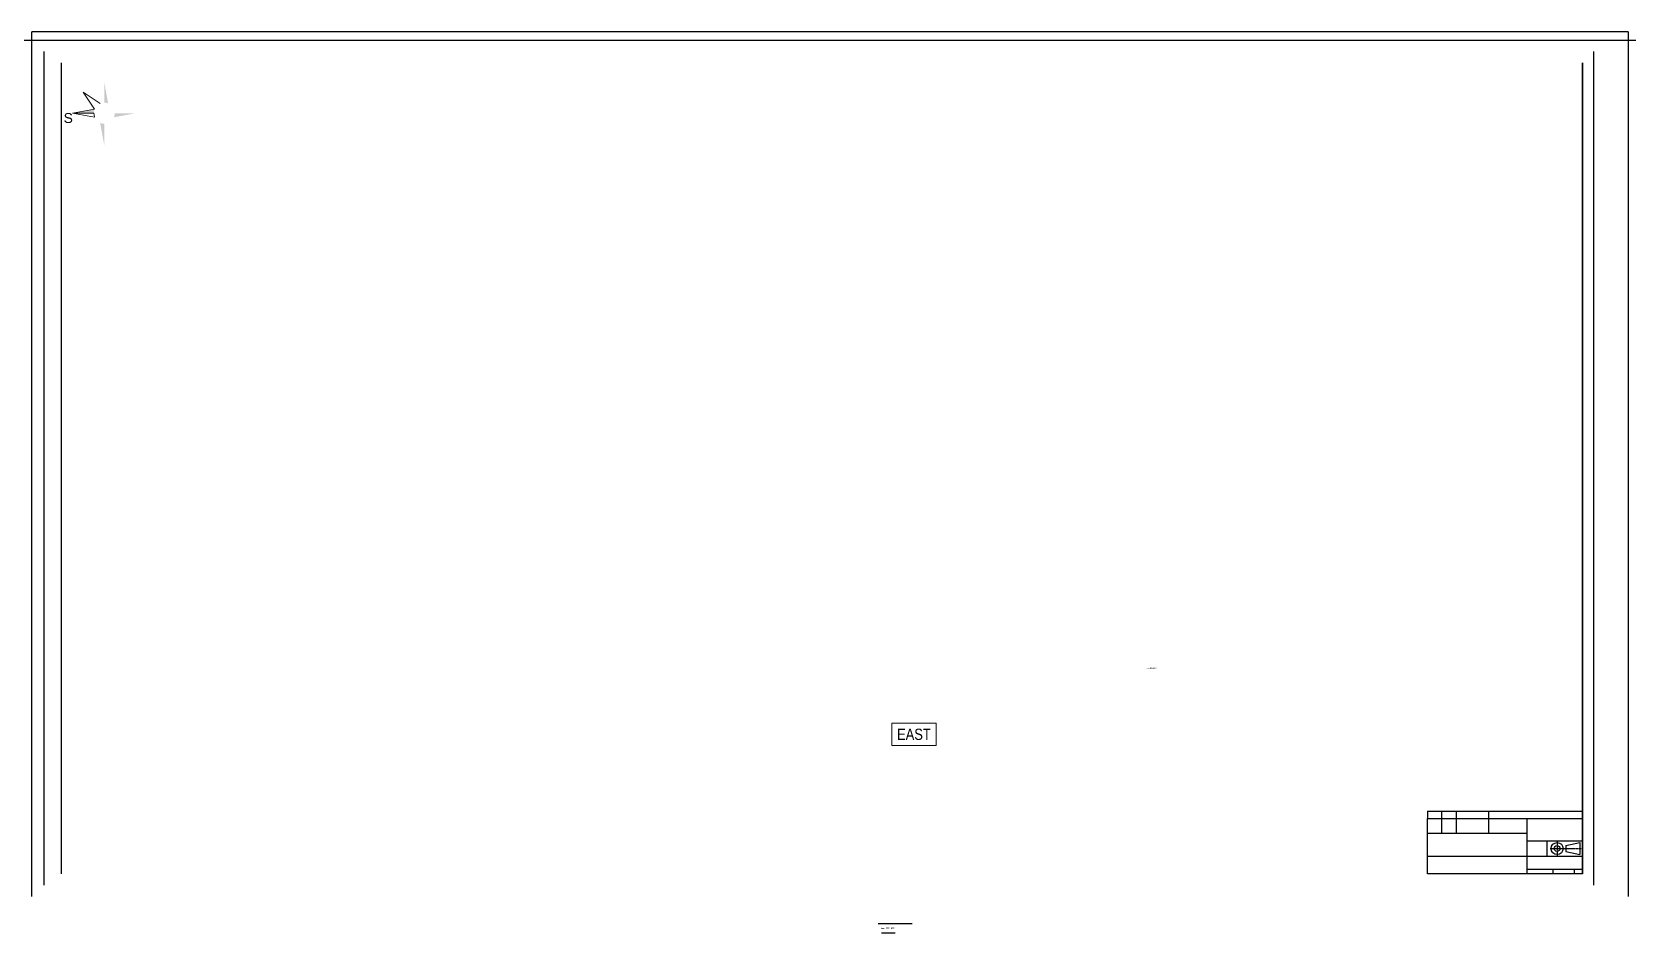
# Model space of a CAD drawing. Header units: feet. Extents: x -99009 to 3252343, y -11094690 to 9035152.
# Drawn here: x 1309989 to 1819944, y -2302318 to -2014289 of the extents above; entities that cross this region are included whole.
import ezdxf

# ---------------------------------------------------------------- set-up
doc = ezdxf.new("R2010")
doc.units = ezdxf.units.FT
doc.linetypes.add('CENTER', pattern=[2, 1.25, -0.25, 0.25, -0.25])
doc.linetypes.add('CENTER2', pattern=[1.125, 0.75, -0.125, 0.125, -0.125])
doc.layers.add('CENTRE', color=2, linetype='CENTER2')
doc.layers.add('TEMPLATE', color=3, linetype='Continuous')
doc.layers.add('Sprocket', color=7, linetype='Continuous', lineweight=0)
doc.layers.add('TEXT-DIRECTIONS', color=30, linetype='Continuous', lineweight=0)
doc.styles.add('ARIAL NARROW', font='ARIALN.TTF')
doc.styles.add('PDF Arial', font='arial.ttf')
doc.styles.get("Standard").update_dxf_attribs({"font": 'GOTHICB.TTF'})

# ---------------------------------------------------------------- blocks, each defined once
blk = doc.blocks.new('arrow')
at = {"true_color": 0x58ba48}
h = blk.add_hatch(dxfattribs=at)
h.set_pattern_fill('AR-B816', color=85, scale=5000)
h.set_pattern_definition([(0, (0, 0), (0, 40000), []), (90, (0, 0), (-40000, 40000), [40000, -40000])])
h.paths.add_polyline_path([(393534, 95075), (393684, 95075), (393434, 95375), (393184, 95075), (393334, 95075), (393334, 94325), (393534, 94325)])
h = blk.add_hatch(color=2)
h.dxf.hatch_style = 1
h.paths.add_polyline_path([(393434, 95375), (393184, 95075), (393334, 95075), (393334, 94325), (393534, 94325), (393534, 95075), (393684, 95075)])

msp = doc.modelspace()

# ---------------------------------------------------------------- hatches: boundary and pattern name
h = msp.add_hatch()
h.set_pattern_fill('ANGLE', color=256)
h.set_pattern_definition([(0, (389637.423, -2248559.288), (0, 6.985), [5.08, -1.905]), (90, (389637.423, -2248559.288), (-6.985, 4e-16), [5.08, -1.905])])
h.paths.add_polyline_path([(1333079.44551, -2036884.66382, -0.0954416641), (1334334.4881, -2037121.66796), (1333079.44551, -2030182.02071)])
h.paths.add_polyline_path([(1343170.47556, -2040273.05076), (1336467.83246, -2040273.05076, -0.0978950183), (1336209.18732, -2041556.69257)])
h.paths.add_polyline_path([(1333079.44551, -2050388.81374), (1333079.44551, -2043636.7048, -0.0971667757), (1331804.80392, -2043381.78632), (1331793.33383, -2043389.39828)])
h.paths.add_polyline_path([(1322963.68254, -2040273.05076), (1329715.79148, -2040273.05076, -0.0958295358), (1329954.70985, -2039013.18365)])
h = msp.add_hatch(color=256)
h.dxf.hatch_style = 1
h.paths.add_polyline_path([(1545592.91961, -2194915.31344), (1545592.91961, -2194902.31344, 0.4142135624), (1545579.91961, -2194915.31344)])
h.paths.add_polyline_path([(1545605.91961, -2194915.31344), (1545592.91961, -2194915.31344), (1545592.91961, -2194928.31344, 0.4142135624)])
h = msp.add_hatch(color=256)
h.dxf.hatch_style = 1
h.paths.add_polyline_path([(1545592.91961, -2195015.31344), (1545592.91961, -2195002.31344, 0.4142135624), (1545579.91961, -2195015.31344)])
h.paths.add_polyline_path([(1545605.91961, -2195015.31344), (1545592.91961, -2195015.31344), (1545592.91961, -2195028.31344, 0.4142135624)])
h = msp.add_hatch(color=256)
h.dxf.hatch_style = 1
h.paths.add_polyline_path([(1545592.91961, -2195115.31344), (1545592.91961, -2195102.31344, 0.4142135624), (1545579.91961, -2195115.31344)])
h.paths.add_polyline_path([(1545605.91961, -2195115.31344), (1545592.91961, -2195115.31344), (1545592.91961, -2195128.31344, 0.4142135624)])
h = msp.add_hatch(color=256)
h.dxf.hatch_style = 1
h.paths.add_polyline_path([(1545692.91961, -2194915.31344), (1545692.91961, -2194902.31344, 0.4142135624), (1545679.91961, -2194915.31344)])
h.paths.add_polyline_path([(1545705.91961, -2194915.31344), (1545692.91961, -2194915.31344), (1545692.91961, -2194928.31344, 0.4142135624)])
h = msp.add_hatch(color=256)
h.dxf.hatch_style = 1
h.paths.add_polyline_path([(1545692.91961, -2195015.31344), (1545692.91961, -2195002.31344, 0.4142135624), (1545679.91961, -2195015.31344)])
h.paths.add_polyline_path([(1545705.91961, -2195015.31344), (1545692.91961, -2195015.31344), (1545692.91961, -2195028.31344, 0.4142135624)])
h = msp.add_hatch(color=256)
h.dxf.hatch_style = 1
h.paths.add_polyline_path([(1545692.91961, -2195115.31344), (1545692.91961, -2195102.31344, 0.4142135624), (1545679.91961, -2195115.31344)])
h.paths.add_polyline_path([(1545705.91961, -2195115.31344), (1545692.91961, -2195115.31344), (1545692.91961, -2195128.31344, 0.4142135624)])
h = msp.add_hatch(color=256)
h.dxf.hatch_style = 1
h.paths.add_polyline_path([(1558092.91961, -2194915.31344), (1558092.91961, -2194902.31344, 0.4142135624), (1558079.91961, -2194915.31344)])
h.paths.add_polyline_path([(1558105.91961, -2194915.31344), (1558092.91961, -2194915.31344), (1558092.91961, -2194928.31344, 0.4142135624)])
h = msp.add_hatch(color=256)
h.dxf.hatch_style = 1
h.paths.add_polyline_path([(1558092.91961, -2195015.31344), (1558092.91961, -2195002.31344, 0.4142135624), (1558079.91961, -2195015.31344)])
h.paths.add_polyline_path([(1558105.91961, -2195015.31344), (1558092.91961, -2195015.31344), (1558092.91961, -2195028.31344, 0.4142135624)])
h = msp.add_hatch(color=256)
h.dxf.hatch_style = 1
h.paths.add_polyline_path([(1558092.91961, -2195115.31344), (1558092.91961, -2195102.31344, 0.4142135624), (1558079.91961, -2195115.31344)])
h.paths.add_polyline_path([(1558105.91961, -2195115.31344), (1558092.91961, -2195115.31344), (1558092.91961, -2195128.31344, 0.4142135624)])
h = msp.add_hatch(color=256)
h.dxf.hatch_style = 1
h.paths.add_polyline_path([(1558192.91961, -2194915.31344), (1558192.91961, -2194902.31344, 0.4142135624), (1558179.91961, -2194915.31344)])
h.paths.add_polyline_path([(1558205.91961, -2194915.31344), (1558192.91961, -2194915.31344), (1558192.91961, -2194928.31344, 0.4142135624)])
h = msp.add_hatch(color=256)
h.dxf.hatch_style = 1
h.paths.add_polyline_path([(1558192.91961, -2195015.31344), (1558192.91961, -2195002.31344, 0.4142135624), (1558179.91961, -2195015.31344)])
h.paths.add_polyline_path([(1558205.91961, -2195015.31344), (1558192.91961, -2195015.31344), (1558192.91961, -2195028.31344, 0.4142135624)])
h = msp.add_hatch(color=256)
h.dxf.hatch_style = 1
h.paths.add_polyline_path([(1558192.91961, -2195115.31344), (1558192.91961, -2195102.31344, 0.4142135624), (1558179.91961, -2195115.31344)])
h.paths.add_polyline_path([(1558205.91961, -2195115.31344), (1558192.91961, -2195115.31344), (1558192.91961, -2195128.31344, 0.4142135624)])
h = msp.add_hatch(color=256)
h.dxf.hatch_style = 1
h.paths.add_polyline_path([(1564342.91961, -2194915.31344), (1564342.91961, -2194902.31344, 0.4142135624), (1564329.91961, -2194915.31344)])
h.paths.add_polyline_path([(1564355.91961, -2194915.31344), (1564342.91961, -2194915.31344), (1564342.91961, -2194928.31344, 0.4142135624)])
h = msp.add_hatch(color=256)
h.dxf.hatch_style = 1
h.paths.add_polyline_path([(1564342.91961, -2195015.31344), (1564342.91961, -2195002.31344, 0.4142135624), (1564329.91961, -2195015.31344)])
h.paths.add_polyline_path([(1564355.91961, -2195015.31344), (1564342.91961, -2195015.31344), (1564342.91961, -2195028.31344, 0.4142135624)])
h = msp.add_hatch(color=256)
h.dxf.hatch_style = 1
h.paths.add_polyline_path([(1564342.91961, -2195115.31344), (1564342.91961, -2195102.31344, 0.4142135624), (1564329.91961, -2195115.31344)])
h.paths.add_polyline_path([(1564355.91961, -2195115.31344), (1564342.91961, -2195115.31344), (1564342.91961, -2195128.31344, 0.4142135624)])
h = msp.add_hatch(color=256)
h.dxf.hatch_style = 1
h.paths.add_polyline_path([(1564442.91961, -2194915.31344), (1564442.91961, -2194902.31344, 0.4142135624), (1564429.91961, -2194915.31344)])
h.paths.add_polyline_path([(1564455.91961, -2194915.31344), (1564442.91961, -2194915.31344), (1564442.91961, -2194928.31344, 0.4142135624)])
h = msp.add_hatch(color=256)
h.dxf.hatch_style = 1
h.paths.add_polyline_path([(1564442.91961, -2195015.31344), (1564442.91961, -2195002.31344, 0.4142135624), (1564429.91961, -2195015.31344)])
h.paths.add_polyline_path([(1564455.91961, -2195015.31344), (1564442.91961, -2195015.31344), (1564442.91961, -2195028.31344, 0.4142135624)])
h = msp.add_hatch(color=256)
h.dxf.hatch_style = 1
h.paths.add_polyline_path([(1564442.91961, -2195115.31344), (1564442.91961, -2195102.31344, 0.4142135624), (1564429.91961, -2195115.31344)])
h.paths.add_polyline_path([(1564455.91961, -2195115.31344), (1564442.91961, -2195115.31344), (1564442.91961, -2195128.31344, 0.4142135624)])
h = msp.add_hatch(color=256)
h.dxf.hatch_style = 1
h.paths.add_polyline_path([(1570592.91961, -2194915.31344), (1570592.91961, -2194902.31344, 0.4142135624), (1570579.91961, -2194915.31344)])
h.paths.add_polyline_path([(1570605.91961, -2194915.31344), (1570592.91961, -2194915.31344), (1570592.91961, -2194928.31344, 0.4142135624)])
h = msp.add_hatch(color=256)
h.dxf.hatch_style = 1
h.paths.add_polyline_path([(1570592.91961, -2195015.31344), (1570592.91961, -2195002.31344, 0.4142135624), (1570579.91961, -2195015.31344)])
h.paths.add_polyline_path([(1570605.91961, -2195015.31344), (1570592.91961, -2195015.31344), (1570592.91961, -2195028.31344, 0.4142135624)])
h = msp.add_hatch(color=256)
h.dxf.hatch_style = 1
h.paths.add_polyline_path([(1570592.91961, -2195115.31344), (1570592.91961, -2195102.31344, 0.4142135624), (1570579.91961, -2195115.31344)])
h.paths.add_polyline_path([(1570605.91961, -2195115.31344), (1570592.91961, -2195115.31344), (1570592.91961, -2195128.31344, 0.4142135624)])
h = msp.add_hatch(color=256)
h.dxf.hatch_style = 1
h.paths.add_polyline_path([(1570692.91961, -2194915.31344), (1570692.91961, -2194902.31344, 0.4142135624), (1570679.91961, -2194915.31344)])
h.paths.add_polyline_path([(1570705.91961, -2194915.31344), (1570692.91961, -2194915.31344), (1570692.91961, -2194928.31344, 0.4142135624)])
h = msp.add_hatch(color=256)
h.dxf.hatch_style = 1
h.paths.add_polyline_path([(1570692.91961, -2195015.31344), (1570692.91961, -2195002.31344, 0.4142135624), (1570679.91961, -2195015.31344)])
h.paths.add_polyline_path([(1570705.91961, -2195015.31344), (1570692.91961, -2195015.31344), (1570692.91961, -2195028.31344, 0.4142135624)])
h = msp.add_hatch(color=256)
h.dxf.hatch_style = 1
h.paths.add_polyline_path([(1570692.91961, -2195115.31344), (1570692.91961, -2195102.31344, 0.4142135624), (1570679.91961, -2195115.31344)])
h.paths.add_polyline_path([(1570705.91961, -2195115.31344), (1570692.91961, -2195115.31344), (1570692.91961, -2195128.31344, 0.4142135624)])
h = msp.add_hatch(color=256)
h.dxf.hatch_style = 1
h.paths.add_polyline_path([(1583092.91961, -2194915.31344), (1583092.91961, -2194902.31344, 0.4142135624), (1583079.91961, -2194915.31344)])
h.paths.add_polyline_path([(1583105.91961, -2194915.31344), (1583092.91961, -2194915.31344), (1583092.91961, -2194928.31344, 0.4142135624)])
h = msp.add_hatch(color=256)
h.dxf.hatch_style = 1
h.paths.add_polyline_path([(1583092.91961, -2195015.31344), (1583092.91961, -2195002.31344, 0.4142135624), (1583079.91961, -2195015.31344)])
h.paths.add_polyline_path([(1583105.91961, -2195015.31344), (1583092.91961, -2195015.31344), (1583092.91961, -2195028.31344, 0.4142135624)])
h = msp.add_hatch(color=256)
h.dxf.hatch_style = 1
h.paths.add_polyline_path([(1583092.91961, -2195115.31344), (1583092.91961, -2195102.31344, 0.4142135624), (1583079.91961, -2195115.31344)])
h.paths.add_polyline_path([(1583105.91961, -2195115.31344), (1583092.91961, -2195115.31344), (1583092.91961, -2195128.31344, 0.4142135624)])
h = msp.add_hatch(color=256)
h.dxf.hatch_style = 1
h.paths.add_polyline_path([(1583192.91961, -2194915.31344), (1583192.91961, -2194902.31344, 0.4142135624), (1583179.91961, -2194915.31344)])
h.paths.add_polyline_path([(1583205.91961, -2194915.31344), (1583192.91961, -2194915.31344), (1583192.91961, -2194928.31344, 0.4142135624)])
h = msp.add_hatch(color=256)
h.dxf.hatch_style = 1
h.paths.add_polyline_path([(1583192.91961, -2195015.31344), (1583192.91961, -2195002.31344, 0.4142135624), (1583179.91961, -2195015.31344)])
h.paths.add_polyline_path([(1583205.91961, -2195015.31344), (1583192.91961, -2195015.31344), (1583192.91961, -2195028.31344, 0.4142135624)])
h = msp.add_hatch(color=256)
h.dxf.hatch_style = 1
h.paths.add_polyline_path([(1583192.91961, -2195115.31344), (1583192.91961, -2195102.31344, 0.4142135624), (1583179.91961, -2195115.31344)])
h.paths.add_polyline_path([(1583205.91961, -2195115.31344), (1583192.91961, -2195115.31344), (1583192.91961, -2195128.31344, 0.4142135624)])
h = msp.add_hatch(color=256)
h.dxf.hatch_style = 1
h.paths.add_polyline_path([(1589342.91961, -2194915.31344), (1589342.91961, -2194902.31344, 0.4142135624), (1589329.91961, -2194915.31344)])
h.paths.add_polyline_path([(1589355.91961, -2194915.31344), (1589342.91961, -2194915.31344), (1589342.91961, -2194928.31344, 0.4142135624)])
h = msp.add_hatch(color=256)
h.dxf.hatch_style = 1
h.paths.add_polyline_path([(1589342.91961, -2195015.31344), (1589342.91961, -2195002.31344, 0.4142135624), (1589329.91961, -2195015.31344)])
h.paths.add_polyline_path([(1589355.91961, -2195015.31344), (1589342.91961, -2195015.31344), (1589342.91961, -2195028.31344, 0.4142135624)])
h = msp.add_hatch(color=256)
h.dxf.hatch_style = 1
h.paths.add_polyline_path([(1589342.91961, -2195115.31344), (1589342.91961, -2195102.31344, 0.4142135624), (1589329.91961, -2195115.31344)])
h.paths.add_polyline_path([(1589355.91961, -2195115.31344), (1589342.91961, -2195115.31344), (1589342.91961, -2195128.31344, 0.4142135624)])
h = msp.add_hatch(color=256)
h.dxf.hatch_style = 1
h.paths.add_polyline_path([(1589442.91961, -2194915.31344), (1589442.91961, -2194902.31344, 0.4142135624), (1589429.91961, -2194915.31344)])
h.paths.add_polyline_path([(1589455.91961, -2194915.31344), (1589442.91961, -2194915.31344), (1589442.91961, -2194928.31344, 0.4142135624)])
h = msp.add_hatch(color=256)
h.dxf.hatch_style = 1
h.paths.add_polyline_path([(1589442.91961, -2195015.31344), (1589442.91961, -2195002.31344, 0.4142135624), (1589429.91961, -2195015.31344)])
h.paths.add_polyline_path([(1589455.91961, -2195015.31344), (1589442.91961, -2195015.31344), (1589442.91961, -2195028.31344, 0.4142135624)])
h = msp.add_hatch(color=256)
h.dxf.hatch_style = 1
h.paths.add_polyline_path([(1589442.91961, -2195115.31344), (1589442.91961, -2195102.31344, 0.4142135624), (1589429.91961, -2195115.31344)])
h.paths.add_polyline_path([(1589455.91961, -2195115.31344), (1589442.91961, -2195115.31344), (1589442.91961, -2195128.31344, 0.4142135624)])

# ---------------------------------------------------------------- linework, layer by layer
for p, q in [((1819944.40893, -2014288.7239), (1309988.63074, -2014288.72059)), ((1591171.83855, -2299354.45198), (1580371.13597, -2299354.45198)), ((1584289.23098, -2302318.44071), (1581370.29695, -2302318.44071)), ((1585835.83417, -2302318.44071), (1584289.23098, -2302318.44071))]:
    msp.add_line(p, q)
msp.add_xline((2378570, -2016970), (1, 0))
at = {"color": 85, "lineweight": 0, "true_color": 0x58b947}
msp.add_lwpolyline([(1331793.33383, -2037156.70325), (1326352.09214, -2033545.6974), (1329963.09799, -2039011.67201), (1322963.68254, -2040273.05076), (1329715.76882, -2040273.05076), (1322963.68254, -2040273.05076), (1329963.09799, -2041559.16244), (1329715.76882, -2040273.05076)], dxfattribs=at)
at = {"layer": 'CENTRE', "linetype": 'CENTER', "ltscale": 9}
for p, q in [((1797272.85169, -2273048.48797), (1797272.85172, -2277526.50944)), ((1795033.84097, -2275287.49872), (1804939.86443, -2275287.49864))]:
    msp.add_line(p, q, dxfattribs=at)
at = {"layer": 'TEMPLATE'}
for p, q in [((1309988.62862, -2290676.15646), (1309988.63074, -2014288.72059)), ((1819944.40893, -2014288.7239), (1819944.40681, -2290676.15977)), ((1313743.04897, -2020528.08199), (1313743.04693, -2287046.66465)), ((1805426.43946, -2283417.17284), (1805426.44148, -2024157.57699)), ((1805426.44148, -2024157.57699), (1805426.44148, -2283417.17284)), ((1809055.93131, -2287046.66784), (1809055.93335, -2020528.08517)), ((1755872.56779, -2263347.76197), (1805427.22978, -2263347.76159)), ((1755872.56779, -2263347.76197), (1755872.56779, -2265719.07963)), ((1760493.78533, -2270376.02183), (1760493.78528, -2263347.76193)), ((1765117.68833, -2270418.86834), (1765117.68828, -2263347.7619)), ((1775378.72327, -2263347.76182), (1775378.72332, -2270376.02168)), ((1755872.56781, -2265719.07963), (1787729.13623, -2265719.07939)), ((1755872.56807, -2283417.17319), (1755872.56793, -2265719.07963)), ((1787729.13648, -2283417.17295), (1787729.13635, -2265719.07939)), ((1755872.56797, -2270376.02186), (1787729.13638, -2270376.02162)), ((1787729.1364, -2272798.31681), (1805426.43939, -2272798.31667)), ((1794078.88057, -2277734.22188), (1794078.88053, -2272798.31676)), ((1800070.51085, -2274364.34957), (1804518.40283, -2273385.40635)), ((1800070.51085, -2274364.34957), (1800070.51087, -2276210.64779)), ((1804518.40283, -2273385.40635), (1804518.40285, -2277197.91074)), ((1787729.13643, -2277790.20128), (1755872.56801, -2277790.20152)), ((1787729.13644, -2277734.22193), (1805427.23, -2277734.22179)), ((1800070.51087, -2276210.64779), (1804518.40285, -2277197.91074)), ((1787729.13647, -2281930.23907), (1805426.43946, -2281930.23893)), ((1795868.48195, -2281930.23901), (1795868.48196, -2283417.17289)), ((1802717.66667, -2281930.23895), (1802717.66668, -2283417.17284))]:
    msp.add_line(p, q, dxfattribs=at)
msp.add_lwpolyline([(1319451.03861, -2283417.17284), (1319451.03861, -2024157.57699)], dxfattribs=at)
msp.add_lwpolyline([(1805426.43946, -2283417.17284), (1755872.56793, -2283417.17284), (1755872.56793, -2265719.07963), (1805426.43946, -2265719.07963)], close=True, dxfattribs=at)
for radius in [1906.2522, 953.1261]:
    msp.add_circle((1797272.8517, -2275287.4987), radius, dxfattribs=at)

# ---------------------------------------------------------------- block references
at = {"layer": 'Sprocket', "xscale": -1, "rotation": 89.99999999999991}
for p in [(1676664.29963, -1907318.99243), (1678237.38577, -1907262.81078), (1679810.4719, -1907290.9016)]:
    msp.add_blockref('arrow', p, dxfattribs=at)

# ---------------------------------------------------------------- texts
at = {"color": 85, "true_color": 0x58b947, "insert": (1320119.3971, -2043442.72616), "char_height": 3168.04719, "attachment_point": 7, "style": 'PDF Arial'}
msp.add_mtext('S', dxfattribs=at)
at = {"transparency": 33554684, "insert": (1669252.8661, -2217431.18474), "char_height": 300, "width": 12160.6221895, "attachment_point": 7, "rotation": 180.3994363198}
msp.add_mtext('{Shaving M\\\\C no 1}', dxfattribs=at)
at = {"layer": 'TEXT-DIRECTIONS', "ltscale": 1200, "insert": (1591785.02547, -2236984.97125, -20), "char_height": 3600, "width": 10601.5926212, "attachment_point": 2, "style": 'ARIAL NARROW', "bg_fill": 16, "box_fill_scale": 1.5, "bg_fill_color": 256, "bg_fill_transparency": 0}
msp.add_mtext('EAST', dxfattribs=at)

doc.saveas('drawing.dxf')
